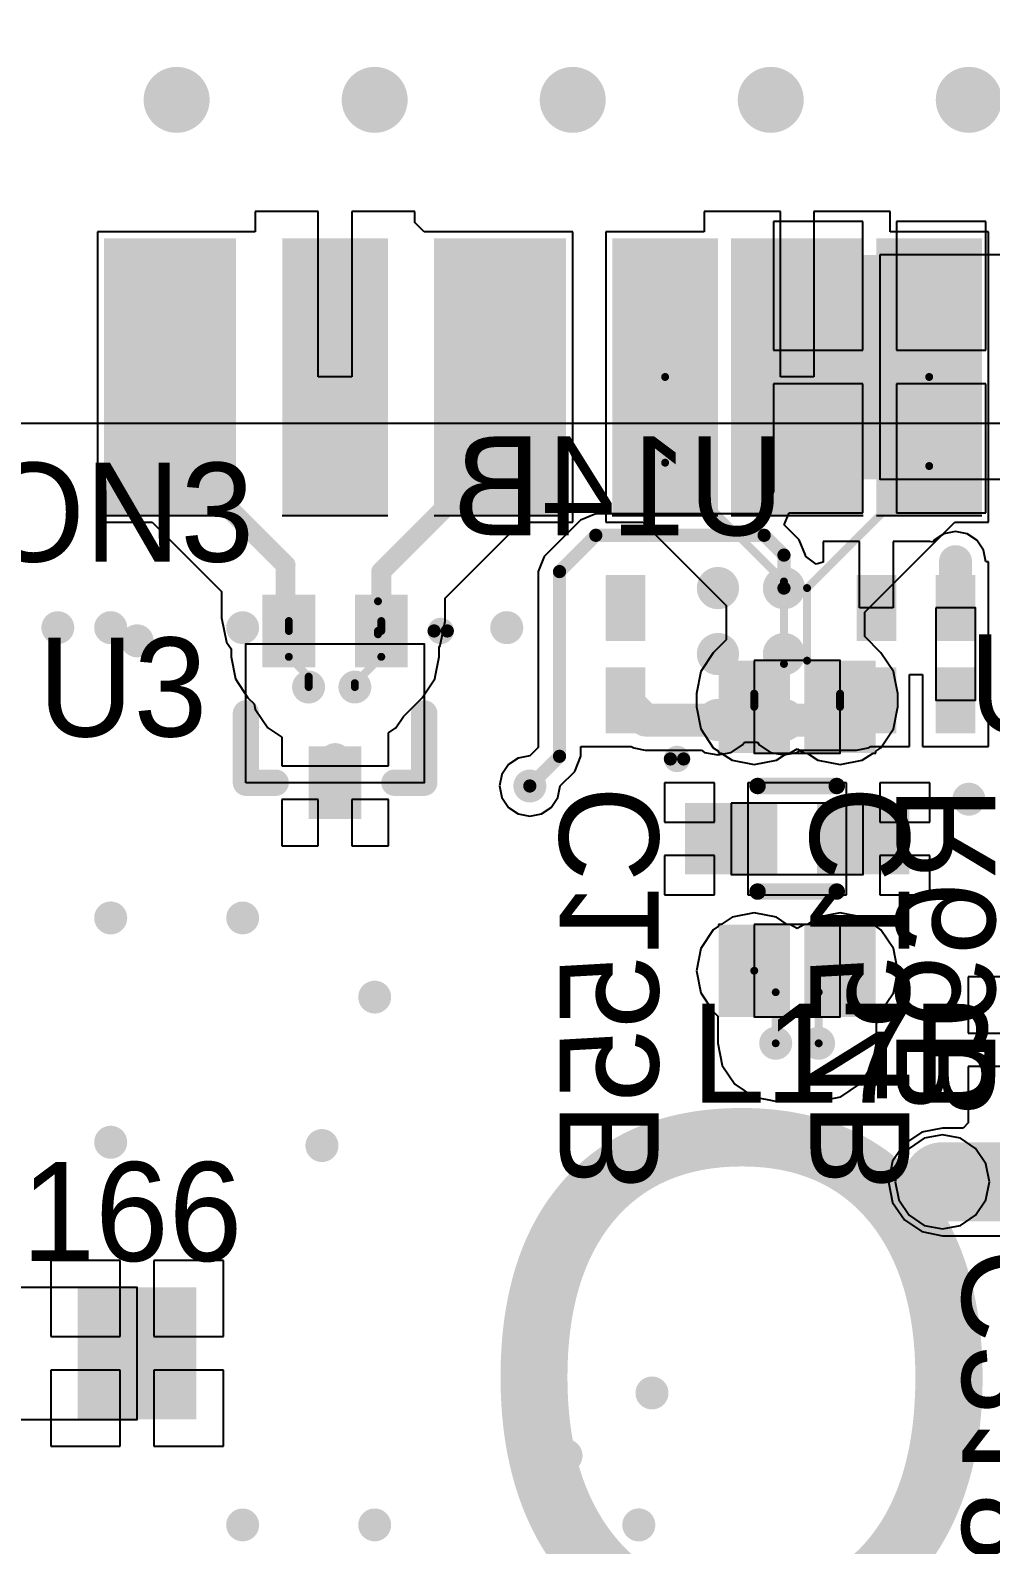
# Model space of a CAD drawing. Header units: millimetres. Extents: x 15 to 122, y 23 to 96.
# Drawn here: x 87.39 to 94.67, y 73.05 to 84.53 of the extents above; entities that cross this region are included whole.
import ezdxf

# ---------------------------------------------------------------- set-up
doc = ezdxf.new("R2010")
doc.units = ezdxf.units.MM
for name, color, linetype in [('Bottom Modules', 3, 'Continuous'), ('BottomLayer', 5, 'Continuous'), ('BottomOverlay', 54, 'Continuous'), ('BottomPaste', 16, 'Continuous'), ('TopLayer', 1, 'Continuous'), ('TopOverlay', 2, 'Continuous'), ('TopPaste', 8, 'Continuous'), ('TopSolder', 216, 'Continuous'), ('Upper Modules', 80, 'Continuous')]:
    doc.layers.add(name, color=color, linetype=linetype)
doc.styles.get("Standard").update_dxf_attribs({"font": 'ARExthalf2.shx', "width": 0.1})

msp = doc.modelspace()

# ---------------------------------------------------------------- linework, layer by layer
at = {"layer": 'Bottom Modules'}
for points in [[(93.825, 82.825), (93.825, 81.125), (96.525, 81.125), (96.525, 82.825)], [(94.25, 80.15), (94.25, 79.45), (94.55, 79.45), (94.55, 80.15)]]:
    msp.add_lwpolyline(points, close=True, dxfattribs=at)
at = {"layer": 'BottomLayer'}
for p, q in [((93.698, 83.079), (93.021, 83.079)), ((93.021, 83.079), (93.021, 82.102)), ((93.698, 82.102), (93.698, 83.079)), ((94.629, 83.079), (93.952, 83.079)), ((93.952, 83.079), (93.952, 82.102)), ((94.629, 82.102), (94.629, 83.079)), ((93.021, 82.102), (93.698, 82.102)), ((93.952, 82.102), (94.629, 82.102)), ((93.698, 81.848), (93.021, 81.848)), ((93.021, 81.848), (93.021, 81.034)), ((93.698, 80.871), (93.698, 81.848)), ((94.629, 81.848), (93.952, 81.848)), ((93.952, 81.848), (93.952, 80.871)), ((94.629, 80.871), (94.629, 81.848)), ((93.021, 81.034), (92.95, 80.862)), ((91.56, 80.815), (91.285, 80.54)), ((91.675, 80.862), (91.56, 80.815)), ((92.95, 80.862), (91.675, 80.862)), ((93.101, 80.779), (93.139, 80.871)), ((93.139, 80.871), (93.698, 80.871)), ((93.952, 80.871), (94.629, 80.871)), ((93.215, 80.665), (93.101, 80.779)), ((94.312, 80.712), (94.238, 80.662)), ((94.4, 80.729), (94.312, 80.712)), ((94.488, 80.712), (94.4, 80.729)), ((94.562, 80.662), (94.488, 80.712)), ((93.262, 80.55), (93.215, 80.665)), ((93.673, 80.654), (93.396, 80.654)), ((93.396, 80.654), (93.396, 80.497)), ((93.673, 80.15), (93.673, 80.654)), ((94.204, 80.654), (93.927, 80.654)), ((93.927, 80.654), (93.927, 80.15)), ((94.228, 80.647), (94.204, 80.654)), ((94.204, 80.654), (94.204, 80.654)), ((94.204, 80.654), (94.204, 80.654)), ((94.238, 80.662), (94.228, 80.647)), ((94.612, 80.588), (94.562, 80.662)), ((94.629, 80.5), (94.612, 80.588)), ((91.285, 80.54), (91.238, 80.425)), ((93.262, 80.541), (93.262, 80.55)), ((93.343, 80.481), (93.262, 80.541)), ((93.396, 80.497), (93.343, 80.481)), ((94.65, 80.5), (94.629, 80.5)), ((94.629, 80.5), (94.629, 80.5)), ((94.65, 79.8), (94.65, 80.5)), ((91.238, 80.425), (91.238, 79.092)), ((93.927, 80.15), (93.673, 80.15)), ((94.65, 79.1), (94.65, 79.8)), ((94.65, 79.8), (94.65, 79.8)), ((94.65, 79.8), (94.65, 79.8)), ((94.65, 79.8), (94.65, 79.8)), ((94.65, 79.8), (94.65, 79.8)), ((94.65, 79.8), (94.65, 79.8)), ((94.65, 79.8), (94.65, 79.8)), ((94.05, 79.1), (94.05, 79.646)), ((94.05, 79.646), (94.15, 79.646)), ((94.15, 79.646), (94.15, 79.1)), ((91.238, 79.092), (91.175, 79.029)), ((91.562, 79.025), (91.562, 79.1)), ((91.562, 79.1), (91.562, 79.1)), ((91.562, 79.1), (91.65, 79.1)), ((91.65, 79.1), (91.65, 79.1)), ((91.65, 79.1), (91.944, 79.1)), ((91.944, 79.1), (91.962, 79.088)), ((91.962, 79.088), (92.05, 79.071)), ((92.701, 79.055), (92.787, 79.113)), ((92.787, 79.113), (92.8, 79.131)), ((92.8, 79.131), (92.9, 79.131)), ((92.9, 79.131), (92.913, 79.113)), ((92.913, 79.113), (92.999, 79.055)), ((93.65, 79.071), (93.738, 79.088)), ((93.738, 79.088), (93.756, 79.1)), ((93.756, 79.1), (94.05, 79.1)), ((94.15, 79.1), (94.65, 79.1)), ((91.087, 79.012), (91.013, 78.962)), ((91.175, 79.029), (91.087, 79.012)), ((91.515, 78.91), (91.562, 79.025)), ((91.562, 79.025), (91.562, 79.025)), ((91.562, 79.025), (91.562, 79.025)), ((91.562, 79.025), (91.562, 79.025)), ((91.562, 79.025), (91.562, 79.025)), ((91.562, 79.025), (91.562, 79.025)), ((92.05, 79.071), (92.475, 79.071)), ((92.475, 79.071), (92.499, 79.055)), ((92.499, 79.055), (92.6, 79.035)), ((92.6, 79.035), (92.701, 79.055)), ((92.999, 79.055), (93.1, 79.035)), ((93.1, 79.035), (93.201, 79.055)), ((93.201, 79.055), (93.225, 79.071)), ((93.225, 79.071), (93.65, 79.071)), ((90.963, 78.888), (90.946, 78.8)), ((91.013, 78.962), (90.963, 78.888)), ((91.404, 78.8), (91.515, 78.91)), ((90.946, 78.8), (90.963, 78.712)), ((91.387, 78.712), (91.404, 78.8)), ((90.963, 78.712), (91.013, 78.638)), ((91.013, 78.638), (91.087, 78.588)), ((91.263, 78.588), (91.337, 78.638)), ((91.337, 78.638), (91.387, 78.712)), ((91.087, 78.588), (91.175, 78.571)), ((91.175, 78.571), (91.263, 78.588)), ((94.873, 77.354), (94.496, 77.354)), ((94.496, 77.354), (94.496, 76.927)), ((94.496, 76.927), (94.873, 76.927)), ((95.504, 76.673), (94.496, 76.673)), ((94.496, 76.673), (94.496, 76.279)), ((94.496, 76.246), (94.458, 76.208)), ((94.496, 76.279), (94.496, 76.279)), ((94.496, 76.279), (94.496, 76.279)), ((94.496, 76.279), (94.496, 76.246)), ((94.144, 76.177), (94.012, 76.088)), ((94.3, 76.208), (94.144, 76.177)), ((94.458, 76.208), (94.3, 76.208)), ((94.012, 76.088), (93.923, 75.956)), ((93.923, 75.956), (93.892, 75.8)), ((93.892, 75.8), (93.923, 75.644)), ((93.923, 75.644), (94.012, 75.512)), ((94.012, 75.512), (94.144, 75.423)), ((94.144, 75.423), (94.3, 75.392)), ((94.3, 75.392), (95.842, 75.392))]:
    msp.add_line(p, q, dxfattribs=at)
for points, const_width in [([(88.375, 84, 1), (88.625, 84, 1)], 0.25), ([(89.875, 84, 1), (90.125, 84, 1)], 0.25), ([(91.375, 84, 1), (91.625, 84, 1)], 0.25), ([(92.875, 84, 1), (93.125, 84, 1)], 0.25), ([(94.375, 84, 1), (94.625, 84, 1)], 0.25), ([(93.413, 82.575, 1), (93.537, 82.575, 1)], 0.125), ([(93.913, 82.575, 1), (94.038, 82.575, 1)], 0.125), ([(93.413, 82.325, 1), (93.537, 82.325, 1)], 0.125), ([(93.913, 82.325, 1), (94.038, 82.325, 1)], 0.125), ([(93.413, 81.725, 1), (93.537, 81.725, 1)], 0.125), ([(93.913, 81.725, 1), (94.038, 81.725, 1)], 0.125), ([(93.413, 81.475, 1), (93.537, 81.475, 1)], 0.125), ([(93.913, 81.475, 1), (94.038, 81.475, 1)], 0.125), ([(91.65, 80.7, 1), (91.7, 80.7, 1)], 0.05), ([(91.65, 80.7, 1), (91.7, 80.7, 1)], 0.05), ([(92.925, 80.7, 1), (92.975, 80.7, 1)], 0.05), ([(92.925, 80.7, 1), (92.975, 80.7, 1)], 0.05), ([(93.075, 80.55, 1), (93.125, 80.55, 1)], 0.05), ([(93.075, 80.55, 1), (93.125, 80.55, 1)], 0.05), ([(94.337, 80.5, 1), (94.462, 80.5, 1)], 0.125), ([(94.337, 80.5, 1), (94.462, 80.5, 1)], 0.125), ([(91.375, 80.425, 1), (91.425, 80.425, 1)], 0.05), ([(91.375, 80.425, 1), (91.425, 80.425, 1)], 0.05), ([(92.52, 80.3, 1), (92.68, 80.3, 1)], 0.16), ([(93.02, 80.3, 1), (93.18, 80.3, 1)], 0.16), ([(92.538, 80.3, 1), (92.662, 80.3, 1)], 0.125), ([(93.075, 80.3, 1), (93.125, 80.3, 1)], 0.05), ([(94.337, 80.15, 1), (94.462, 80.15, 1)], 0.125), ([(87.538, 80, 1), (87.662, 80, 1)], 0.125), ([(87.938, 80, 1), (88.063, 80, 1)], 0.125), ([(88.938, 80, 1), (89.062, 80, 1)], 0.125), ([(89.938, 80, 1), (90.062, 80, 1)], 0.125), ([(90.938, 80, 1), (91.063, 80, 1)], 0.125), ([(91.837, 80.025, 1), (91.962, 80.025, 1)], 0.125), ([(93.738, 80.05, 1), (93.862, 80.05, 1)], 0.125), ([(92.52, 79.8, 1), (92.68, 79.8, 1)], 0.16), ([(92.538, 79.8, 1), (92.662, 79.8, 1)], 0.125), ([(93.02, 79.8, 1), (93.18, 79.8, 1)], 0.16), ([(93.037, 79.8, 1), (93.162, 79.8, 1)], 0.125), ([(94.337, 79.575, 1), (94.462, 79.575, 1)], 0.125), ([(91.837, 79.45, 1), (91.962, 79.45, 1)], 0.125), ([(91.837, 79.45, 1), (91.962, 79.45, 1)], 0.125), ([(93.738, 79.45, 1), (93.862, 79.45, 1)], 0.125), ([(93.738, 79.45, 1), (93.862, 79.45, 1)], 0.125), ([(91.988, 79.3, 1), (92.113, 79.3, 1)], 0.125), ([(91.988, 79.3, 1), (92.113, 79.3, 1)], 0.125), ([(92.52, 79.3, 1), (92.68, 79.3, 1)], 0.16), ([(92.538, 79.3, 1), (92.662, 79.3, 1)], 0.125), ([(93.02, 79.3, 1), (93.18, 79.3, 1)], 0.16), ([(93.037, 79.3, 1), (93.162, 79.3, 1)], 0.125), ([(93.587, 79.3, 1), (93.713, 79.3, 1)], 0.125), ([(93.587, 79.3, 1), (93.713, 79.3, 1)], 0.125), ([(91.375, 79.025, 1), (91.425, 79.025, 1)], 0.05), ([(91.375, 79.025, 1), (91.425, 79.025, 1)], 0.05), ([(91.113, 78.8, 1), (91.238, 78.8, 1)], 0.125), ([(91.15, 78.8, 1), (91.2, 78.8, 1)], 0.05), ([(94.438, 78.7, 1), (94.563, 78.7, 1)], 0.125), ([(87.938, 77.8, 1), (88.063, 77.8, 1)], 0.125), ([(88.938, 77.8, 1), (89.062, 77.8, 1)], 0.125), ([(89.938, 77.2, 1), (90.062, 77.2, 1)], 0.125), ([(87.938, 76.1, 1), (88.063, 76.1, 1)], 0.125), ([(89.538, 76.075, 1), (89.663, 76.075, 1)], 0.125), ([(94.15, 75.8, 1), (94.45, 75.8, 1)], 0.3), ([(94.175, 75.8, 1), (94.425, 75.8, 1)], 0.25)]:
    msp.add_lwpolyline(points, format="xyb", close=True, dxfattribs=dict(at, const_width=const_width))
for points, const_width in [([(91.4, 80.425), (91.675, 80.7)], 0.1), ([(91.675, 80.7), (92.95, 80.7)], 0.1), ([(92.95, 80.7), (93.1, 80.55)], 0.1), ([(93.1, 80.3), (93.1, 80.55)], 0.1), ([(94.4, 80.15), (94.4, 80.5)], 0.25), ([(91.4, 79.025), (91.4, 80.425)], 0.1), ([(91.9, 79.45), (92.05, 79.3)], 0.25), ([(93.65, 79.3), (93.8, 79.45)], 0.25), ([(92.05, 79.3), (92.6, 79.3)], 0.25), ([(93.1, 79.3), (93.65, 79.3)], 0.25), ([(91.175, 78.8), (91.4, 79.025)], 0.1), ([(94.3, 75.8), (95, 75.8)], 0.6)]:
    msp.add_lwpolyline(points, dxfattribs=dict(at, const_width=const_width))
for points in [[(93.275, 82.825), (93.275, 81.125), (94.375, 82.825), (94.375, 81.125)], [(91.75, 79.9), (92.05, 79.9), (91.75, 80.4), (92.05, 80.4)], [(93.65, 79.9), (93.95, 79.9), (93.65, 80.4), (93.95, 80.4)], [(94.55, 80.4), (94.25, 80.4), (94.55, 79.9), (94.25, 79.9)], [(91.75, 79.2), (92.05, 79.2), (91.75, 79.7), (92.05, 79.7)], [(93.65, 79.2), (93.95, 79.2), (93.65, 79.7), (93.95, 79.7)], [(94.55, 79.7), (94.25, 79.7), (94.55, 79.2), (94.25, 79.2)]]:
    msp.add_solid(points, dxfattribs=at)
at = {"layer": 'BottomOverlay'}
for points, const_width in [([(92.34, 79.005, 1), (92.24, 79.005, 1)], 0.1), ([(92.215, 79.005, 1), (92.265, 79.005, 1)], 0.05), ([(92.315, 79.005, 1), (92.365, 79.005, 1)], 0.05)]:
    msp.add_lwpolyline(points, format="xyb", close=True, dxfattribs=dict(at, const_width=const_width))
at = {"layer": 'BottomPaste', "const_width": 0.16}
for points in [[(92.52, 80.3, 1), (92.68, 80.3, 1)], [(92.52, 80.3, 1), (92.68, 80.3, 1)], [(93.02, 80.3, 1), (93.18, 80.3, 1)], [(93.02, 80.3, 1), (93.18, 80.3, 1)], [(92.52, 79.8, 1), (92.68, 79.8, 1)], [(92.52, 79.8, 1), (92.68, 79.8, 1)], [(93.02, 79.8, 1), (93.18, 79.8, 1)], [(93.02, 79.8, 1), (93.18, 79.8, 1)], [(92.52, 79.3, 1), (92.68, 79.3, 1)], [(92.52, 79.3, 1), (92.68, 79.3, 1)], [(93.02, 79.3, 1), (93.18, 79.3, 1)], [(93.02, 79.3, 1), (93.18, 79.3, 1)]]:
    msp.add_lwpolyline(points, format="xyb", close=True, dxfattribs=at)
at = {"layer": 'BottomPaste'}
for points in [[(93.275, 82.825), (93.275, 81.125), (94.375, 82.825), (94.375, 81.125)], [(93.275, 82.825), (93.275, 81.125), (94.375, 82.825), (94.375, 81.125)], [(91.75, 79.9), (92.05, 79.9), (91.75, 80.4), (92.05, 80.4)], [(91.75, 79.9), (92.05, 79.9), (91.75, 80.4), (92.05, 80.4)], [(93.65, 79.9), (93.95, 79.9), (93.65, 80.4), (93.95, 80.4)], [(93.65, 79.9), (93.95, 79.9), (93.65, 80.4), (93.95, 80.4)], [(94.55, 80.4), (94.25, 80.4), (94.55, 79.9), (94.25, 79.9)], [(94.55, 80.4), (94.25, 80.4), (94.55, 79.9), (94.25, 79.9)], [(91.75, 79.2), (92.05, 79.2), (91.75, 79.7), (92.05, 79.7)], [(91.75, 79.2), (92.05, 79.2), (91.75, 79.7), (92.05, 79.7)], [(93.65, 79.2), (93.95, 79.2), (93.65, 79.7), (93.95, 79.7)], [(93.65, 79.2), (93.95, 79.2), (93.65, 79.7), (93.95, 79.7)], [(94.55, 79.7), (94.25, 79.7), (94.55, 79.2), (94.25, 79.2)], [(94.55, 79.7), (94.25, 79.7), (94.55, 79.2), (94.25, 79.2)]]:
    msp.add_solid(points, dxfattribs=at)
at = {"layer": 'TopLayer'}
for p, q in [((89.573, 83.154), (89.096, 83.154)), ((89.096, 83.154), (89.096, 83)), ((89.573, 81.9), (89.573, 83.154)), ((90.304, 83.154), (89.827, 83.154)), ((89.827, 83.154), (89.827, 81.9)), ((90.304, 83.071), (90.304, 83.154)), ((93.073, 83.154), (92.496, 83.154)), ((92.496, 83.154), (92.496, 83)), ((93.073, 81.9), (93.073, 83.154)), ((93.904, 83.154), (93.327, 83.154)), ((93.327, 83.154), (93.327, 81.9)), ((93.904, 83), (93.904, 83.154)), ((89, 83), (87.9, 83)), ((87.9, 83), (87.9, 80.8)), ((89.096, 83), (89, 83)), ((89, 83), (89, 83)), ((90.375, 83), (90.304, 83.071)), ((90.4, 83), (90.375, 83)), ((91.5, 83), (90.4, 83)), ((90.4, 83), (90.4, 83)), ((91.5, 80.8), (91.5, 83)), ((92.496, 83), (91.75, 83)), ((91.75, 83), (91.75, 80.8)), ((94.65, 83), (93.904, 83)), ((94.65, 80.8), (94.65, 83)), ((89.827, 81.9), (89.573, 81.9)), ((93.327, 81.9), (93.073, 81.9)), ((87.9, 80.8), (88.315, 80.8)), ((88.315, 80.8), (88.841, 80.274)), ((90.534, 80.224), (91.11, 80.8)), ((91.11, 80.8), (91.5, 80.8)), ((91.75, 80.8), (92.03, 80.8)), ((92.03, 80.8), (92.662, 80.168)), ((93.713, 80.118), (94.395, 80.8)), ((94.395, 80.8), (94.65, 80.8)), ((88.841, 80.274), (88.841, 80.075)), ((90.534, 80.05), (90.534, 80.224)), ((92.662, 80.168), (92.662, 79.907)), ((93.713, 79.932), (93.713, 80.118)), ((88.841, 80.075), (88.878, 79.89)), ((90.497, 79.865), (90.534, 80.05)), ((88.878, 79.89), (88.912, 79.839)), ((92.662, 79.907), (92.565, 79.81)), ((93.835, 79.81), (93.713, 79.932)), ((88.912, 79.839), (88.912, 79.779)), ((88.912, 79.779), (88.945, 79.611)), ((90.461, 79.639), (90.488, 79.779)), ((90.488, 79.851), (90.497, 79.865)), ((90.488, 79.779), (90.488, 79.851)), ((92.565, 79.81), (92.47, 79.668)), ((93.93, 79.668), (93.835, 79.81)), ((92.47, 79.668), (92.437, 79.5)), ((93.936, 79.64), (93.93, 79.668)), ((88.945, 79.611), (89.04, 79.469)), ((90.36, 79.469), (90.455, 79.611)), ((90.455, 79.611), (90.461, 79.639)), ((93.963, 79.5), (93.936, 79.64)), ((89.04, 79.469), (89.087, 79.422)), ((90.218, 79.327), (90.36, 79.469)), ((92.437, 79.5), (92.437, 79.4)), ((93.963, 79.4), (93.963, 79.5)), ((89.087, 79.422), (89.095, 79.382)), ((89.095, 79.382), (89.19, 79.24)), ((90.16, 79.24), (90.218, 79.327)), ((92.437, 79.4), (92.47, 79.232)), ((93.93, 79.232), (93.963, 79.4)), ((89.19, 79.24), (89.296, 79.169)), ((90.104, 79.203), (90.16, 79.24)), ((90.104, 78.952), (90.104, 79.203)), ((92.47, 79.232), (92.565, 79.09)), ((93.835, 79.09), (93.93, 79.232)), ((89.296, 79.169), (89.296, 78.952)), ((92.565, 79.09), (92.605, 79.063)), ((93.145, 79.05), (93.2, 79.081)), ((93.2, 79.081), (93.255, 79.05)), ((93.795, 79.063), (93.835, 79.09)), ((92.605, 79.063), (92.605, 79.05)), ((92.605, 79.05), (92.625, 79.05)), ((92.625, 79.05), (92.707, 78.995)), ((92.707, 78.995), (92.875, 78.962)), ((92.875, 78.962), (93.043, 78.995)), ((93.043, 78.995), (93.125, 79.05)), ((93.125, 79.05), (93.145, 79.05)), ((93.145, 79.05), (93.145, 79.05)), ((93.255, 79.05), (93.255, 79.05)), ((93.255, 79.05), (93.275, 79.05)), ((93.275, 79.05), (93.357, 78.995)), ((93.357, 78.995), (93.525, 78.962)), ((93.525, 78.962), (93.693, 78.995)), ((93.693, 78.995), (93.775, 79.05)), ((93.775, 79.05), (93.795, 79.05)), ((93.795, 79.05), (93.795, 79.063)), ((89.296, 78.952), (90.104, 78.952)), ((92.573, 78.824), (92.196, 78.824)), ((92.196, 78.824), (92.196, 78.527)), ((92.573, 78.527), (92.573, 78.824)), ((93.204, 78.824), (92.827, 78.824)), ((92.827, 78.824), (92.827, 78.4)), ((93.204, 78.824), (93.204, 78.824)), ((93.573, 78.824), (93.204, 78.824)), ((93.573, 78.4), (93.573, 78.824)), ((94.204, 78.824), (93.827, 78.824)), ((93.827, 78.824), (93.827, 78.527)), ((94.204, 78.527), (94.204, 78.824)), ((89.573, 78.698), (89.296, 78.698)), ((89.296, 78.698), (89.296, 78.346)), ((89.573, 78.346), (89.573, 78.698)), ((90.104, 78.698), (89.827, 78.698)), ((89.827, 78.698), (89.827, 78.346)), ((90.104, 78.346), (90.104, 78.698)), ((92.196, 78.527), (92.573, 78.527)), ((93.827, 78.527), (94.204, 78.527)), ((92.827, 78.4), (92.827, 77.976)), ((93.573, 77.976), (93.573, 78.4)), ((89.296, 78.346), (89.573, 78.346)), ((89.827, 78.346), (90.104, 78.346)), ((92.573, 78.273), (92.196, 78.273)), ((92.196, 78.273), (92.196, 77.976)), ((92.573, 77.976), (92.573, 78.273)), ((94.204, 78.273), (93.827, 78.273)), ((93.827, 78.273), (93.827, 77.976)), ((94.204, 77.976), (94.204, 78.273)), ((92.196, 77.976), (92.573, 77.976)), ((92.827, 77.976), (93.196, 77.976)), ((93.196, 77.976), (93.196, 77.976)), ((93.196, 77.976), (93.573, 77.976)), ((93.827, 77.976), (94.204, 77.976)), ((92.875, 77.838), (92.707, 77.805)), ((93.043, 77.805), (92.875, 77.838)), ((93.525, 77.838), (93.357, 77.805)), ((93.693, 77.805), (93.525, 77.838)), ((92.565, 77.71), (92.47, 77.568)), ((92.605, 77.737), (92.565, 77.71)), ((92.625, 77.75), (92.605, 77.75)), ((92.605, 77.75), (92.605, 77.737)), ((92.707, 77.805), (92.625, 77.75)), ((93.125, 77.75), (93.043, 77.805)), ((93.145, 77.75), (93.125, 77.75)), ((93.2, 77.719), (93.145, 77.75)), ((93.145, 77.75), (93.145, 77.75)), ((93.255, 77.75), (93.2, 77.719)), ((93.275, 77.75), (93.255, 77.75)), ((93.255, 77.75), (93.255, 77.75)), ((93.357, 77.805), (93.275, 77.75)), ((93.775, 77.75), (93.693, 77.805)), ((93.795, 77.75), (93.775, 77.75)), ((93.795, 77.737), (93.795, 77.75)), ((93.835, 77.71), (93.795, 77.737)), ((93.93, 77.568), (93.835, 77.71)), ((92.47, 77.568), (92.437, 77.4)), ((93.963, 77.4), (93.93, 77.568)), ((92.437, 77.4), (92.47, 77.232)), ((93.93, 77.232), (93.963, 77.4)), ((92.47, 77.232), (92.565, 77.09)), ((93.835, 77.09), (93.93, 77.232)), ((92.565, 77.09), (92.599, 77.056)), ((92.599, 77.056), (92.599, 76.85)), ((93.801, 77.056), (93.835, 77.09)), ((93.801, 76.85), (93.801, 77.056)), ((92.599, 76.85), (92.632, 76.682)), ((93.768, 76.682), (93.801, 76.85)), ((92.632, 76.682), (92.727, 76.54)), ((93.673, 76.54), (93.768, 76.682)), ((92.727, 76.54), (92.87, 76.445)), ((92.87, 76.445), (93.037, 76.412)), ((93.037, 76.412), (93.2, 76.444)), ((93.2, 76.444), (93.363, 76.412)), ((93.363, 76.412), (93.53, 76.445)), ((93.53, 76.445), (93.673, 76.54)), ((94.163, 76.13), (94.048, 76.052)), ((94.3, 76.157), (94.163, 76.13)), ((94.437, 76.13), (94.3, 76.157)), ((94.552, 76.052), (94.437, 76.13)), ((94.048, 76.052), (93.97, 75.937)), ((94.63, 75.937), (94.552, 76.052)), ((93.97, 75.937), (93.943, 75.8)), ((94.657, 75.8), (94.63, 75.937)), ((93.943, 75.8), (93.97, 75.663)), ((94.63, 75.663), (94.657, 75.8)), ((93.97, 75.663), (94.048, 75.548)), ((94.552, 75.548), (94.63, 75.663)), ((94.048, 75.548), (94.163, 75.47)), ((94.437, 75.47), (94.552, 75.548)), ((94.163, 75.47), (94.3, 75.443)), ((94.3, 75.443), (94.437, 75.47)), ((88.073, 75.204), (87.546, 75.204)), ((87.546, 75.204), (87.546, 74.627)), ((88.073, 74.627), (88.073, 75.204)), ((88.854, 75.204), (88.327, 75.204)), ((88.327, 75.204), (88.327, 74.627)), ((88.854, 74.627), (88.854, 75.204)), ((87.546, 74.627), (88.073, 74.627)), ((88.327, 74.627), (88.854, 74.627)), ((88.073, 74.373), (87.546, 74.373)), ((87.546, 74.373), (87.546, 73.796)), ((88.073, 73.796), (88.073, 74.373)), ((88.854, 74.373), (88.327, 74.373)), ((88.327, 74.373), (88.327, 73.796)), ((88.854, 73.796), (88.854, 74.373)), ((87.546, 73.796), (88.073, 73.796)), ((88.327, 73.796), (88.854, 73.796))]:
    msp.add_line(p, q, dxfattribs=at)
for points, const_width in [([(88.375, 84, 1), (88.625, 84, 1)], 0.25), ([(89.875, 84, 1), (90.125, 84, 1)], 0.25), ([(91.375, 84, 1), (91.625, 84, 1)], 0.25), ([(92.875, 84, 1), (93.125, 84, 1)], 0.25), ([(94.375, 84, 1), (94.625, 84, 1)], 0.25), ([(92.813, 82.65, 1), (92.938, 82.65, 1)], 0.125), ([(93.463, 82.65, 1), (93.587, 82.65, 1)], 0.125), ([(93.463, 82.25, 1), (93.587, 82.25, 1)], 0.125), ([(89.437, 82.1, 1), (89.562, 82.1, 1)], 0.125), ([(89.838, 82.1, 1), (89.962, 82.1, 1)], 0.125), ([(88.413, 81.9, 1), (88.488, 81.9, 1)], 0.075), ([(90.913, 81.9, 1), (90.988, 81.9, 1)], 0.075), ([(92.185, 81.9, 1), (92.215, 81.9, 1)], 0.03), ([(93.463, 81.8, 1), (93.587, 81.8, 1)], 0.125), ([(94.185, 81.9, 1), (94.215, 81.9, 1)], 0.03), ([(89.437, 81.55, 1), (89.562, 81.55, 1)], 0.125), ([(89.838, 81.55, 1), (89.962, 81.55, 1)], 0.125), ([(92.813, 81.4, 1), (92.938, 81.4, 1)], 0.125), ([(93.463, 81.4, 1), (93.587, 81.4, 1)], 0.125), ([(88.413, 81.35, 1), (88.488, 81.35, 1)], 0.075), ([(88.413, 81.35, 1), (88.488, 81.35, 1)], 0.075), ([(90.913, 81.325, 1), (90.988, 81.325, 1)], 0.075), ([(90.913, 81.325, 1), (90.988, 81.325, 1)], 0.075), ([(92.185, 81.25, 1), (92.215, 81.25, 1)], 0.03), ([(92.185, 81.25, 1), (92.215, 81.25, 1)], 0.03), ([(94.185, 81.225, 1), (94.215, 81.225, 1)], 0.03), ([(94.185, 81.225, 1), (94.215, 81.225, 1)], 0.03), ([(89.287, 80.475, 1), (89.363, 80.475, 1)], 0.075), ([(89.287, 80.475, 1), (89.363, 80.475, 1)], 0.075), ([(90.012, 80.425, 1), (90.088, 80.425, 1)], 0.075), ([(90.012, 80.425, 1), (90.088, 80.425, 1)], 0.075), ([(93.085, 80.35, 1), (93.115, 80.35, 1)], 0.03), ([(93.085, 80.35, 1), (93.115, 80.35, 1)], 0.03), ([(90.01, 80.2, 1), (90.04, 80.2, 1)], 0.03), ([(93.26, 80.3, 1), (93.29, 80.3, 1)], 0.03), ([(93.26, 80.3, 1), (93.29, 80.3, 1)], 0.03), ([(89.287, 80.075, 1), (89.363, 80.075, 1)], 0.075), ([(90.012, 80.05, 1), (90.088, 80.05, 1)], 0.075), ([(88.138, 79.9, 1), (88.263, 79.9, 1)], 0.125), ([(89.335, 80.05, 1), (89.365, 80.05, 1)], 0.03), ([(89.335, 79.975, 1), (89.365, 79.975, 1)], 0.03), ([(89.335, 79.975, 1), (89.365, 79.975, 1)], 0.03), ([(90.01, 79.975, 1), (90.04, 79.975, 1)], 0.03), ([(90.01, 79.975, 1), (90.04, 79.975, 1)], 0.03), ([(90.035, 80.05, 1), (90.065, 80.05, 1)], 0.03), ([(90.035, 79.975, 1), (90.065, 79.975, 1)], 0.03), ([(90.035, 79.975, 1), (90.065, 79.975, 1)], 0.03), ([(90.01, 79.95, 1), (90.04, 79.95, 1)], 0.03), ([(89.335, 79.779, 1), (89.365, 79.779, 1)], 0.03), ([(89.335, 79.779, 1), (89.365, 79.779, 1)], 0.03), ([(90.035, 79.779, 1), (90.065, 79.779, 1)], 0.03), ([(90.035, 79.779, 1), (90.065, 79.779, 1)], 0.03), ([(93.26, 79.75, 1), (93.29, 79.75, 1)], 0.03), ([(93.26, 79.75, 1), (93.29, 79.75, 1)], 0.03), ([(89.437, 79.55, 1), (89.562, 79.55, 1)], 0.125), ([(89.485, 79.629, 1), (89.515, 79.629, 1)], 0.03), ([(89.485, 79.629, 1), (89.515, 79.629, 1)], 0.03), ([(89.788, 79.55, 1), (89.912, 79.55, 1)], 0.125), ([(93.085, 79.725, 1), (93.115, 79.725, 1)], 0.03), ([(93.085, 79.725, 1), (93.115, 79.725, 1)], 0.03), ([(89.485, 79.55, 1), (89.515, 79.55, 1)], 0.03), ([(89.835, 79.579, 1), (89.865, 79.579, 1)], 0.03), ([(89.835, 79.579, 1), (89.865, 79.579, 1)], 0.03), ([(89.835, 79.55, 1), (89.865, 79.55, 1)], 0.03), ([(92.86, 79.5, 1), (92.89, 79.5, 1)], 0.03), ([(92.86, 79.5, 1), (92.89, 79.5, 1)], 0.03), ([(92.86, 79.4, 1), (92.89, 79.4, 1)], 0.03), ([(93.51, 79.5, 1), (93.54, 79.5, 1)], 0.03), ([(93.51, 79.5, 1), (93.54, 79.5, 1)], 0.03), ([(93.51, 79.4, 1), (93.54, 79.4, 1)], 0.03), ([(89.638, 79, 1), (89.763, 79, 1)], 0.125), ([(89.638, 78.75, 1), (89.763, 78.75, 1)], 0.125), ([(92.513, 78.4, 1), (92.638, 78.4, 1)], 0.125), ([(92.763, 78.4, 1), (92.888, 78.4, 1)], 0.125), ([(93.513, 78.4, 1), (93.637, 78.4, 1)], 0.125), ([(93.763, 78.4, 1), (93.888, 78.4, 1)], 0.125), ([(92.86, 77.4, 1), (92.89, 77.4, 1)], 0.03), ([(93.51, 77.4, 1), (93.54, 77.4, 1)], 0.03), ([(93.023, 77.237, 1), (93.052, 77.237, 1)], 0.03), ([(93.023, 77.237, 1), (93.052, 77.237, 1)], 0.03), ([(93.348, 77.237, 1), (93.378, 77.237, 1)], 0.03), ([(93.348, 77.237, 1), (93.378, 77.237, 1)], 0.03), ([(92.975, 76.85, 1), (93.1, 76.85, 1)], 0.125), ([(93.3, 76.85, 1), (93.425, 76.85, 1)], 0.125), ([(93.023, 76.85, 1), (93.052, 76.85, 1)], 0.03), ([(93.348, 76.85, 1), (93.378, 76.85, 1)], 0.03), ([(94.175, 75.8, 1), (94.425, 75.8, 1)], 0.25), ([(88.413, 74.775, 1), (88.537, 74.775, 1)], 0.125), ([(88.413, 74.5, 1), (88.537, 74.5, 1)], 0.125), ([(88.413, 74.225, 1), (88.537, 74.225, 1)], 0.125), ([(92.038, 74.2, 1), (92.163, 74.2, 1)], 0.125), ([(91.387, 73.725, 1), (91.512, 73.725, 1)], 0.125), ([(88.938, 73.2, 1), (89.062, 73.2, 1)], 0.125), ([(89.938, 73.2, 1), (90.062, 73.2, 1)], 0.125), ([(91.938, 73.2, 1), (92.063, 73.2, 1)], 0.125)]:
    msp.add_lwpolyline(points, format="xyb", close=True, dxfattribs=dict(at, const_width=const_width))
for points, const_width in [([(88.45, 81.35), (88.45, 81.9)], 0.15), ([(90.95, 81.325), (90.95, 81.9)], 0.15), ([(92.2, 81.25), (92.2, 81.9)], 0.06), ([(94.2, 81.225), (94.2, 81.9)], 0.06), ([(88.45, 81.35), (89.325, 80.475)], 0.15), ([(90.05, 80.425), (90.95, 81.325)], 0.15), ([(92.2, 81.25), (93.1, 80.35)], 0.06), ([(93.275, 80.3), (94.2, 81.225)], 0.06), ([(89.325, 80.075), (89.325, 80.475)], 0.15), ([(90.05, 80.05), (90.05, 80.425)], 0.15), ([(93.1, 79.725), (93.1, 80.35)], 0.06), ([(90.025, 79.975), (90.025, 80.2)], 0.06), ([(93.275, 79.75), (93.275, 80.3)], 0.06), ([(89.35, 79.975), (89.35, 80.05)], 0.06), ([(89.35, 79.779), (89.35, 79.975)], 0.06), ([(90.025, 79.95), (90.025, 79.975)], 0.06), ([(90.05, 79.975), (90.05, 80.05)], 0.06), ([(90.05, 79.779), (90.05, 79.975)], 0.06), ([(89.35, 79.779), (89.5, 79.629)], 0.06), ([(89.85, 79.579), (90.05, 79.779)], 0.06), ([(93.275, 79.75), (93.525, 79.5)], 0.06), ([(89.5, 79.55), (89.5, 79.629)], 0.06), ([(92.875, 79.5), (93.1, 79.725)], 0.06), ([(89.85, 79.55), (89.85, 79.579)], 0.06), ([(92.875, 79.4), (92.875, 79.5)], 0.06), ([(93.525, 79.4), (93.525, 79.5)], 0.06), ([(92.875, 77.4), (93.037, 77.237)], 0.06), ([(93.363, 77.237), (93.525, 77.4)], 0.06), ([(93.037, 76.85), (93.037, 77.237)], 0.06), ([(93.363, 76.85), (93.363, 77.237)], 0.06)]:
    msp.add_lwpolyline(points, dxfattribs=dict(at, const_width=const_width))
for points in [[(88, 80.9), (88.9, 80.9), (88, 82.9), (88.9, 82.9)], [(89.35, 80.9), (90.05, 80.9), (89.35, 82.9), (90.05, 82.9)], [(90.5, 80.9), (91.4, 80.9), (90.5, 82.9), (91.4, 82.9)], [(91.85, 80.9), (92.55, 80.9), (91.85, 82.9), (92.55, 82.9)], [(92.75, 80.9), (93.65, 80.9), (92.75, 82.9), (93.65, 82.9)], [(93.85, 80.9), (94.55, 80.9), (93.85, 82.9), (94.55, 82.9)], [(89.5, 80.2), (89.2, 80.2), (89.5, 79.75), (89.2, 79.75)], [(90.2, 80.2), (89.9, 80.2), (90.2, 79.75), (89.9, 79.75)], [(92.705, 79.65), (92.705, 79.15), (93.045, 79.65), (93.045, 79.15)], [(93.355, 79.65), (93.355, 79.15), (93.695, 79.65), (93.695, 79.15)], [(89.85, 79.05), (89.55, 79.05), (89.85, 78.6), (89.55, 78.6)], [(92.45, 78.23), (92.95, 78.23), (92.45, 78.57), (92.95, 78.57)], [(93.45, 78.23), (93.95, 78.23), (93.45, 78.57), (93.95, 78.57)], [(92.705, 77.65), (92.705, 77.15), (93.045, 77.65), (93.045, 77.15)], [(93.355, 77.65), (93.355, 77.15), (93.695, 77.65), (93.695, 77.15)], [(88.6, 74.05), (88.6, 74.95), (87.8, 74.05), (87.8, 74.95)]]:
    msp.add_solid(points, dxfattribs=at)
at = {"layer": 'TopOverlay'}
for points, const_width in [([(90.55, 79.975, 1), (90.45, 79.975, 1)], 0.1), ([(90.425, 79.975, 1), (90.475, 79.975, 1)], 0.05), ([(90.525, 79.975, 1), (90.575, 79.975, 1)], 0.05), ([(88.975, 79.35, 1), (89.075, 79.35, 1)], 0.1), ([(90.325, 79.35, 1), (90.425, 79.35, 1)], 0.1), ([(88.975, 78.825, 1), (89.075, 78.825, 1)], 0.1), ([(88.975, 78.825, 1), (89.075, 78.825, 1)], 0.1), ([(89.2, 78.825, 1), (89.3, 78.825, 1)], 0.1), ([(90.1, 78.825, 1), (90.2, 78.825, 1)], 0.1), ([(90.325, 78.825, 1), (90.425, 78.825, 1)], 0.1), ([(90.325, 78.825, 1), (90.425, 78.825, 1)], 0.1), ([(92.869, 78.8, 1), (92.931, 78.8, 1)], 0.0625), ([(93.469, 78.8, 1), (93.531, 78.8, 1)], 0.0625), ([(92.869, 78, 1), (92.931, 78, 1)], 0.0625), ([(93.469, 78, 1), (93.531, 78, 1)], 0.0625)]:
    msp.add_lwpolyline(points, format="xyb", close=True, dxfattribs=dict(at, const_width=const_width))
for points, const_width in [([(89.025, 78.825), (89.025, 79.35)], 0.2), ([(90.375, 78.825), (90.375, 79.35)], 0.2), ([(89.025, 78.825), (89.25, 78.825)], 0.2), ([(90.15, 78.825), (90.375, 78.825)], 0.2), ([(92.9, 78.8), (93.5, 78.8)], 0.125), ([(92.9, 78), (93.5, 78)], 0.125)]:
    msp.add_lwpolyline(points, dxfattribs=dict(at, const_width=const_width))
at = {"layer": 'TopPaste'}
for points in [[(88, 80.9), (88.9, 80.9), (88, 82.9), (88.9, 82.9)], [(88, 80.9), (88.9, 80.9), (88, 82.9), (88.9, 82.9)], [(89.35, 80.9), (90.05, 80.9), (89.35, 82.9), (90.05, 82.9)], [(89.35, 80.9), (90.05, 80.9), (89.35, 82.9), (90.05, 82.9)], [(90.5, 80.9), (91.4, 80.9), (90.5, 82.9), (91.4, 82.9)], [(90.5, 80.9), (91.4, 80.9), (90.5, 82.9), (91.4, 82.9)], [(91.85, 80.9), (92.55, 80.9), (91.85, 82.9), (92.55, 82.9)], [(91.85, 80.9), (92.55, 80.9), (91.85, 82.9), (92.55, 82.9)], [(92.75, 80.9), (93.65, 80.9), (92.75, 82.9), (93.65, 82.9)], [(92.75, 80.9), (93.65, 80.9), (92.75, 82.9), (93.65, 82.9)], [(93.85, 80.9), (94.55, 80.9), (93.85, 82.9), (94.55, 82.9)], [(93.85, 80.9), (94.55, 80.9), (93.85, 82.9), (94.55, 82.9)], [(89.5, 80.2), (89.2, 80.2), (89.5, 79.75), (89.2, 79.75)], [(89.5, 80.2), (89.2, 80.2), (89.5, 79.75), (89.2, 79.75)], [(90.2, 80.2), (89.9, 80.2), (90.2, 79.75), (89.9, 79.75)], [(90.2, 80.2), (89.9, 80.2), (90.2, 79.75), (89.9, 79.75)], [(92.705, 79.65), (92.705, 79.15), (93.045, 79.65), (93.045, 79.15)], [(92.705, 79.65), (92.705, 79.15), (93.045, 79.65), (93.045, 79.15)], [(93.355, 79.65), (93.355, 79.15), (93.695, 79.65), (93.695, 79.15)], [(93.355, 79.65), (93.355, 79.15), (93.695, 79.65), (93.695, 79.15)], [(89.85, 79.05), (89.55, 79.05), (89.85, 78.6), (89.55, 78.6)], [(89.85, 79.05), (89.55, 79.05), (89.85, 78.6), (89.55, 78.6)], [(92.45, 78.23), (92.95, 78.23), (92.45, 78.57), (92.95, 78.57)], [(92.45, 78.23), (92.95, 78.23), (92.45, 78.57), (92.95, 78.57)], [(93.45, 78.23), (93.95, 78.23), (93.45, 78.57), (93.95, 78.57)], [(93.45, 78.23), (93.95, 78.23), (93.45, 78.57), (93.95, 78.57)], [(92.705, 77.65), (92.705, 77.15), (93.045, 77.65), (93.045, 77.15)], [(92.705, 77.65), (92.705, 77.15), (93.045, 77.65), (93.045, 77.15)], [(93.355, 77.65), (93.355, 77.15), (93.695, 77.65), (93.695, 77.15)], [(93.355, 77.65), (93.355, 77.15), (93.695, 77.65), (93.695, 77.15)], [(88.6, 74.05), (88.6, 74.95), (87.8, 74.05), (87.8, 74.95)], [(88.6, 74.05), (88.6, 74.95), (87.8, 74.05), (87.8, 74.95)]]:
    msp.add_solid(points, dxfattribs=at)
at = {"layer": 'TopSolder'}
for points in [[(87.95, 80.85), (88.95, 80.85), (87.95, 82.95), (88.95, 82.95)], [(87.95, 80.85), (88.95, 80.85), (87.95, 82.95), (88.95, 82.95)], [(89.3, 80.85), (90.1, 80.85), (89.3, 82.95), (90.1, 82.95)], [(89.3, 80.85), (90.1, 80.85), (89.3, 82.95), (90.1, 82.95)], [(90.45, 80.85), (91.45, 80.85), (90.45, 82.95), (91.45, 82.95)], [(90.45, 80.85), (91.45, 80.85), (90.45, 82.95), (91.45, 82.95)], [(91.8, 80.85), (92.6, 80.85), (91.8, 82.95), (92.6, 82.95)], [(91.8, 80.85), (92.6, 80.85), (91.8, 82.95), (92.6, 82.95)], [(92.7, 80.85), (93.7, 80.85), (92.7, 82.95), (93.7, 82.95)], [(92.7, 80.85), (93.7, 80.85), (92.7, 82.95), (93.7, 82.95)], [(93.8, 80.85), (94.6, 80.85), (93.8, 82.95), (94.6, 82.95)], [(93.8, 80.85), (94.6, 80.85), (93.8, 82.95), (94.6, 82.95)], [(89.55, 80.25), (89.15, 80.25), (89.55, 79.7), (89.15, 79.7)], [(89.55, 80.25), (89.15, 80.25), (89.55, 79.7), (89.15, 79.7)], [(90.25, 80.25), (89.85, 80.25), (90.25, 79.7), (89.85, 79.7)], [(90.25, 80.25), (89.85, 80.25), (90.25, 79.7), (89.85, 79.7)], [(92.605, 79.75), (92.605, 79.05), (93.145, 79.75), (93.145, 79.05)], [(92.605, 79.75), (92.605, 79.05), (93.145, 79.75), (93.145, 79.05)], [(93.255, 79.75), (93.255, 79.05), (93.795, 79.75), (93.795, 79.05)], [(93.255, 79.75), (93.255, 79.05), (93.795, 79.75), (93.795, 79.05)], [(89.9, 79.1), (89.5, 79.1), (89.9, 78.55), (89.5, 78.55)], [(89.9, 79.1), (89.5, 79.1), (89.9, 78.55), (89.5, 78.55)], [(92.35, 78.13), (93.05, 78.13), (92.35, 78.67), (93.05, 78.67)], [(92.35, 78.13), (93.05, 78.13), (92.35, 78.67), (93.05, 78.67)], [(93.35, 78.13), (94.05, 78.13), (93.35, 78.67), (94.05, 78.67)], [(93.35, 78.13), (94.05, 78.13), (93.35, 78.67), (94.05, 78.67)], [(92.605, 77.75), (92.605, 77.05), (93.145, 77.75), (93.145, 77.05)], [(92.605, 77.75), (92.605, 77.05), (93.145, 77.75), (93.145, 77.05)], [(93.255, 77.75), (93.255, 77.05), (93.795, 77.75), (93.795, 77.05)], [(93.255, 77.75), (93.255, 77.05), (93.795, 77.75), (93.795, 77.05)], [(88.65, 74), (88.65, 75), (87.75, 74), (87.75, 75)], [(88.65, 74), (88.65, 75), (87.75, 74), (87.75, 75)]]:
    msp.add_solid(points, dxfattribs=at)
at = {"layer": 'Upper Modules'}
for p, q in [((87.95, 80.85), (88.95, 80.85)), ((89.3, 80.85), (90.1, 80.85)), ((90.45, 80.85), (91.45, 80.85)), ((91.8, 80.85), (92.6, 80.85)), ((92.7, 80.85), (93.7, 80.85)), ((93.8, 80.85), (94.6, 80.85))]:
    msp.add_line(p, q, dxfattribs=at)
for points in [[(100.1, 81.55), (100.1, 94.95), (86.3, 94.95), (86.3, 81.55)], [(89.025, 78.825), (89.025, 79.878), (90.375, 79.878), (90.375, 78.825)], [(92.875, 79.75), (92.875, 79.05), (93.525, 79.05), (93.525, 79.75)], [(92.7, 78.67), (92.7, 78.13), (93.7, 78.13), (93.7, 78.67)], [(92.875, 77.75), (92.875, 77.05), (93.525, 77.05), (93.525, 77.75)], [(86.8, 75), (86.8, 74), (88.2, 74), (88.2, 75)]]:
    msp.add_lwpolyline(points, close=True, dxfattribs=at)

# ---------------------------------------------------------------- texts
at = {"layer": 'BottomOverlay', "text_generation_flag": 2}
for s, rotation, p in [('U14B', 360, (93.1, 80.7)), ('C155B', 90, (92.15, 78.8)), ('C154B', 90, (94.05, 78.8)), ('R69B', 90, (94.7, 78.8)), ('C318D', 90, (95.2, 75.3))]:
    msp.add_text(s, height=0.75, rotation=rotation, dxfattribs=at).set_placement(p)
at = {"layer": 'TopOverlay'}
for s, p in [('CON3', (86.3, 80.5)), ('U3', (87.45, 79.175)), ('U4', (94.5, 79.2)), ('L17B', (92.4, 76.4)), ('C166', (86.6, 75.2))]:
    msp.add_text(s, height=0.75, rotation=360, dxfattribs=at).set_placement(p)
msp.add_text('ODROID-XU', height=4, dxfattribs=at).set_placement((90.7, 72.3))

doc.saveas('drawing.dxf')
